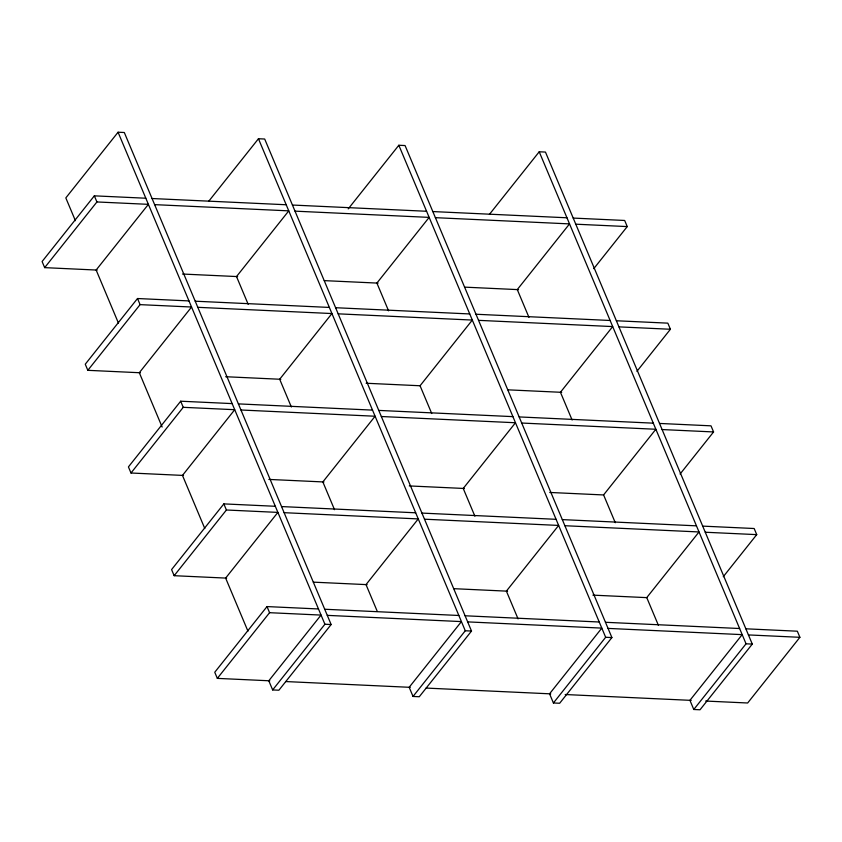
<?xml version="1.0" encoding="UTF-8"?>
<svg xmlns="http://www.w3.org/2000/svg" width="842" height="842" viewBox="0 0 842 842"><rect width="100%" height="100%" fill="white"/><g stroke="black" fill="none" stroke-linecap="round" stroke-linejoin="round"><path stroke-width="1.26" d="M318.476 608.966L267.009 606.577L214.752 672.263L217.331 678.378L269.577 612.692L321.044 615.081L268.798 680.768L272.65 689.935L278.891 690.219L331.138 624.532L124.311 132.51L118.069 132.226L65.823 197.912L75.412 220.709M145.824 198.228L94.346 195.839L42.1 261.525L44.668 267.64L97.177 270.082M44.668 267.64L96.925 201.954L148.392 204.343L96.146 270.029L118.469 323.149M208.658 201.354L258.452 138.741L264.693 139.025L471.52 631.058L419.274 696.744L413.033 696.45L409.18 687.283L461.427 621.596L327.285 615.365M188.987 300.92L137.509 298.521L85.263 364.218L87.831 370.322L140.34 372.764M87.831 370.322L140.088 304.636L191.555 307.025L139.309 372.711L162.138 427.041M232.15 403.602L180.683 401.213L128.426 466.9L130.994 473.004L183.503 475.446M130.994 473.004L183.251 407.317L234.718 409.707L182.472 475.404L204.795 528.513M348.22 208.89L398.834 145.256L405.076 145.55L611.902 637.573L559.656 703.259L553.415 702.975L549.563 693.797L601.809 628.111L467.668 621.891M275.313 506.284L223.846 503.895L171.589 569.581L174.157 575.696L226.666 578.128M174.157 575.696L226.414 509.999L277.881 512.399L225.635 578.086L247.958 631.195M489.413 214.384L539.217 151.781L545.458 152.065L752.285 644.088L700.028 709.774L693.787 709.49L689.935 700.323L742.191 634.636L608.05 628.406M593.768 268.661L627.248 226.582L624.669 220.467L573.202 218.078M272.65 689.935L324.907 624.248L331.138 624.532M636.931 371.343L670.411 329.264L667.843 323.149L616.365 320.76M413.033 696.45L465.279 630.763L471.52 631.058M549.742 492.454L603.567 494.949L655.855 429.262L521.724 423.042M680.094 474.025L713.574 431.946L711.006 425.831L659.528 423.442M553.415 702.975L605.661 637.278L611.902 637.573M592.905 595.136L646.73 597.631L699.028 531.955L564.887 525.724M723.267 576.707L756.737 534.628L754.169 528.513L702.691 526.124M693.787 709.49L746.044 643.804L752.285 644.088M745.854 628.806L797.332 631.205L799.9 637.31L747.654 702.996L705.649 701.049M152.065 198.523L286.206 204.753M292.437 205.038L426.578 211.268M432.82 211.563L566.961 217.783M154.633 204.638L288.774 210.858L236.518 276.555L248.19 304.32M295.016 211.153L429.157 217.383L376.9 283.07L388.572 310.835M435.388 217.668L569.529 223.898L517.283 289.585L528.955 317.35M575.77 224.193L627.248 226.582M182.504 274.039L237.633 276.597M324.275 280.628L378.09 283.123M464.731 287.143L518.546 289.648M195.228 301.204L329.369 307.435M335.611 307.719L469.752 313.95M475.983 314.245L610.124 320.476M197.796 307.319L331.937 313.55L279.681 379.237L291.353 407.002M338.179 313.834L472.32 320.065L420.063 385.752L431.736 413.517M478.551 320.349L612.692 326.58L560.446 392.267L572.118 420.032M618.933 326.875L670.411 329.264M225.667 376.721L280.796 379.289M366.123 383.247L419.947 385.752M507.894 389.835L561.709 392.33M238.391 403.886L372.532 410.117M378.774 410.412L512.915 416.632M519.146 416.927L653.287 423.158M240.959 410.001L375.1 416.232L322.854 481.919L334.516 509.684M381.342 416.516L515.483 422.747L463.226 488.434L474.899 516.199M662.096 429.557L713.574 431.946M268.83 479.414L323.959 481.971M409.286 485.929L464.416 488.486M281.554 506.568L415.695 512.799M421.937 513.094L556.078 519.314M562.319 519.609L696.45 525.84M284.122 512.683L418.263 518.914L366.017 584.601L377.174 611.155M424.505 519.198L558.646 525.429L506.389 591.116L518.062 618.881M705.259 532.239L756.737 534.628M313.308 582.148L367.123 584.653M453.764 588.674L507.579 591.179M324.717 609.25L458.858 615.481M465.1 615.776L599.241 622.006M605.482 622.291L739.623 628.521M748.422 634.921L799.9 637.31M217.331 678.378L269.829 680.81M285.585 681.546L410.286 687.335M426.041 688.072L550.752 693.861M565.182 694.524L691.208 700.376M539.217 151.781L746.044 643.804M603.609 494.959L615.281 522.714M646.772 597.641L658.444 625.406M398.834 145.256L605.661 637.278M258.452 138.741L465.279 630.763M118.069 132.226L324.907 624.248M94.346 195.839L96.925 201.954M137.509 298.521L140.088 304.636M180.683 401.213L183.251 407.317M223.846 503.895L226.414 509.999M267.009 606.577L269.577 612.692"/></g></svg>
